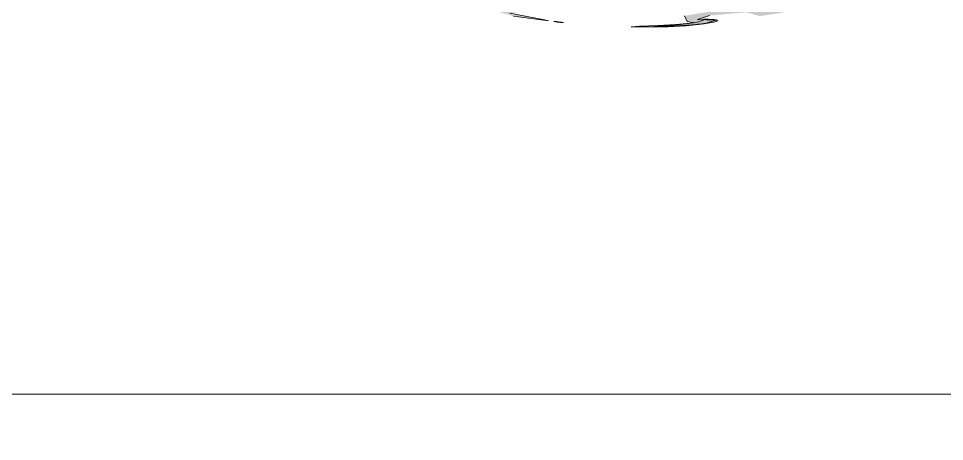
# Model space of a CAD drawing. Extents: x 0 to 1501, y 0 to 1747.
# Drawn here: x 91.23 to 117.27, y 1679.67 to 1691.56 of the extents above; entities that cross this region are included whole.
import ezdxf

# ---------------------------------------------------------------- set-up
doc = ezdxf.new("R2010")
doc.units = 0
doc.layers.get('0').update_dxf_attribs({"lineweight": 0})

msp = doc.modelspace()

# ---------------------------------------------------------------- hatches: boundary and pattern name
at = {"true_color": 0xa8a9ab}
h = msp.add_hatch(color=256, dxfattribs=at)
h.dxf.hatch_style = 1
h.paths.add_polyline_path([(102.525, 1693.006), (101.832, 1693.487), (100.995, 1694.027), (100.165, 1694.576), (99.327, 1695.111), (98.397, 1695.404), (97.515, 1695.194), (96.65, 1695.682), (95.887, 1696.32), (96.177, 1696.604), (96.644, 1696.829), (96.04, 1697.619), (95.375, 1698.36), (94.702, 1699.092), (94.103, 1699.886), (93.593, 1700.717), (93.182, 1701.622), (92.947, 1702.583), (93.615, 1703.231), (94.527, 1702.877), (95.501, 1702.689), (96.334, 1703.123), (96.385, 1704.1), (96.001, 1705.012), (95.373, 1705.781), (94.5, 1706.216), (93.618, 1705.808), (92.644, 1705.876), (92.042, 1706.625), (91.775, 1707.582), (91.739, 1708.574), (91.885, 1709.548), (91.927, 1710.519), (91.871, 1711.512), (91.799, 1712.505), (91.674, 1713.492), (91.426, 1714.453), (90.747, 1715.105), (89.896, 1714.632), (89.185, 1715.074), (89.107, 1716.057), (89.401, 1716.987), (90.323, 1716.935), (91.219, 1717.009), (91.668, 1717.88), (91.788, 1718.867), (91.805, 1719.862), (91.747, 1720.855), (92.183, 1721.372), (92.167, 1722.282), (92.177, 1723.275), (92.452, 1724.228), (92.896, 1725.086), (93.76, 1725.46), (94.74, 1725.365), (95.444, 1726.037), (95.708, 1726.982), (95.429, 1727.915), (94.591, 1728.371), (94.13, 1728.672), (94.451, 1729.611), (94.894, 1730.501), (95.363, 1731.379), (95.71, 1732.309), (95.467, 1733.193), (95.371, 1733.66), (96.309, 1733.831), (96.905, 1734.623), (97.348, 1735.513), (97.111, 1736.373), (96.419, 1735.916), (95.935, 1735.048), (95.163, 1734.647), (94.284, 1734.233), (93.727, 1733.418), (94.217, 1732.928), (94.897, 1733.135), (94.595, 1732.189), (94.148, 1731.301), (93.68, 1730.423), (93.523, 1729.82), (93.168, 1728.939), (93.444, 1728.054), (94.396, 1728.153), (94.818, 1727.397), (94.557, 1726.452), (93.695, 1726.065), (92.717, 1726.156), (91.968, 1725.52), (91.489, 1724.653), (91.231, 1723.693), (91.165, 1722.702), (91.265, 1721.713), (91.391, 1720.986), (91.412, 1720.003), (91.439, 1719.009), (91.332, 1718.022), (90.749, 1717.311), (89.831, 1717.654), (89.027, 1717.155), (88.81, 1716.19), (88.83, 1715.196), (89.248, 1714.307), (90.125, 1714.197), (90.959, 1714.563), (91.289, 1713.637), (91.417, 1712.651), (91.505, 1711.659), (91.549, 1710.665), (91.795, 1709.802), (91.389, 1708.999), (91.374, 1708.008), (91.564, 1707.033), (91.917, 1706.105), (92.641, 1705.453), (93.609, 1705.287), (94.48, 1705.715), (95.322, 1705.331), (95.839, 1704.488), (95.97, 1703.517), (95.164, 1703.126), (94.221, 1703.432), (93.275, 1703.659), (92.598, 1702.997), (92.693, 1702.02), (93.079, 1701.104), (93.64, 1700.328), (94.016, 1699.556), (94.669, 1698.806), (95.328, 1698.06), (95.977, 1697.305), (96.173, 1696.848), (95.239, 1696.948), (95.775, 1696.159), (96.574, 1695.568), (97.437, 1695.074), (98.387, 1694.847), (99.23, 1694.956), (100.048, 1694.389), (100.89, 1693.859), (101.739, 1693.34), (102.201, 1692.602), (103.093, 1692.185), (104.065, 1692.011), (105.055, 1691.979), (105.2, 1691.842), (104.213, 1691.904), (105.143, 1691.63), (106.129, 1691.497), (106.023, 1691.526), (105.045, 1691.709), (105.289, 1691.749), (105.921, 1691.875), (104.955, 1692.105), (103.963, 1692.155), (102.994, 1692.311), (102.525, 1693.006)])
at = {"true_color": 0xffffff}
h = msp.add_hatch(color=256, dxfattribs=at)
h.dxf.hatch_style = 1
h.paths.add_polyline_path([(121.944, 1694.948), (121.476, 1694.731), (121.01, 1694.511), (120.544, 1694.289), (120.08, 1694.064), (119.619, 1693.835), (119.163, 1693.594), (118.759, 1693.359), (118.279, 1693.172), (117.794, 1692.996), (117.829, 1693.136), (117.336, 1692.987), (116.844, 1692.832), (116.351, 1692.681), (115.856, 1692.537), (115.358, 1692.402), (114.859, 1692.271), (114.359, 1692.147), (113.855, 1692.037), (113.35, 1691.933), (112.844, 1691.832), (112.337, 1691.738), (112.008, 1691.852), (111.493, 1691.84), (110.979, 1691.792), (110.468, 1691.725), (109.96, 1691.638), (110.034, 1691.48), (110.231, 1691.44), (109.717, 1691.395), (109.203, 1691.367), (108.687, 1691.35), (108.453, 1691.333), (108.969, 1691.328), (109.485, 1691.332), (109.999, 1691.354), (110.512, 1691.413), (110.833, 1691.512), (110.318, 1691.533), (110.663, 1691.643), (111.176, 1691.692), (111.69, 1691.737), (112.077, 1691.631), (112.587, 1691.708), (113.094, 1691.801), (113.6, 1691.901), (114.105, 1692.008), (114.608, 1692.121), (115.109, 1692.244), (115.606, 1692.381), (116.1, 1692.528), (116.594, 1692.677), (117.086, 1692.83), (117.578, 1692.983), (117.439, 1692.832), (117.934, 1692.975), (118.414, 1693.164), (118.889, 1693.364), (119.361, 1693.573), (119.653, 1693.787), (120.118, 1694.01), (120.58, 1694.239), (121.045, 1694.462), (121.509, 1694.682), (121.944, 1694.948)])
h = msp.add_hatch(color=256, dxfattribs=at)
h.dxf.hatch_style = 1
h.paths.add_polyline_path([(106.368, 1691.465), (106.377, 1691.465), (106.385, 1691.464), (106.394, 1691.463), (106.403, 1691.462), (106.411, 1691.461), (106.42, 1691.46), (106.428, 1691.459), (106.437, 1691.459), (106.446, 1691.458), (106.454, 1691.457), (106.463, 1691.456), (106.472, 1691.455), (106.48, 1691.454), (106.489, 1691.453), (106.498, 1691.452), (106.506, 1691.452), (106.515, 1691.451), (106.523, 1691.45), (106.532, 1691.449), (106.541, 1691.448), (106.549, 1691.447), (106.558, 1691.446), (106.552, 1691.447), (106.544, 1691.448), (106.535, 1691.449), (106.527, 1691.45), (106.518, 1691.451), (106.509, 1691.452), (106.501, 1691.453), (106.492, 1691.455), (106.484, 1691.456), (106.475, 1691.457), (106.466, 1691.458), (106.458, 1691.459), (106.449, 1691.46), (106.44, 1691.461), (106.432, 1691.462), (106.423, 1691.463), (106.415, 1691.465), (106.406, 1691.466), (106.397, 1691.467), (106.389, 1691.468), (106.38, 1691.469), (106.372, 1691.47), (106.363, 1691.472), (106.354, 1691.473), (106.346, 1691.474), (106.337, 1691.475), (106.329, 1691.476), (106.32, 1691.477), (106.311, 1691.479), (106.303, 1691.48), (106.294, 1691.481), (106.286, 1691.482), (106.292, 1691.481), (106.3, 1691.479), (106.309, 1691.478), (106.317, 1691.476), (106.326, 1691.474), (106.334, 1691.473), (106.343, 1691.471), (106.351, 1691.469), (106.36, 1691.468), (106.368, 1691.465)])
at = {"true_color": 0x232323}
h = msp.add_hatch(color=256, dxfattribs=at)
h.dxf.hatch_style = 1
h.paths.add_polyline_path([(110.505, 1691.543), (110.465, 1691.506), (110.411, 1691.486), (110.356, 1691.471), (110.299, 1691.459), (110.242, 1691.448), (110.185, 1691.439), (110.128, 1691.43), (110.071, 1691.423), (110.013, 1691.416), (109.956, 1691.409), (109.898, 1691.404), (109.841, 1691.398), (109.783, 1691.393), (109.726, 1691.388), (109.668, 1691.384), (109.611, 1691.379), (109.553, 1691.376), (109.495, 1691.372), (109.438, 1691.368), (109.38, 1691.365), (109.322, 1691.362), (109.264, 1691.359), (109.207, 1691.356), (109.149, 1691.353), (109.091, 1691.351), (109.113, 1691.349), (109.17, 1691.348), (109.228, 1691.348), (109.286, 1691.348), (109.344, 1691.348), (109.401, 1691.349), (109.459, 1691.35), (109.517, 1691.351), (109.575, 1691.352), (109.633, 1691.354), (109.69, 1691.356), (109.748, 1691.358), (109.806, 1691.36), (109.863, 1691.363), (109.921, 1691.366), (109.979, 1691.37), (110.037, 1691.374), (110.094, 1691.378), (110.152, 1691.383), (110.209, 1691.388), (110.267, 1691.393), (110.324, 1691.399), (110.382, 1691.405), (110.439, 1691.411), (110.497, 1691.419), (110.554, 1691.426), (110.611, 1691.434), (110.668, 1691.443), (110.725, 1691.453), (110.782, 1691.463), (110.838, 1691.476), (110.892, 1691.497), (110.851, 1691.522), (110.794, 1691.53), (110.736, 1691.535), (110.678, 1691.538), (110.621, 1691.541), (110.563, 1691.542), (110.505, 1691.543)])

# ---------------------------------------------------------------- linework, layer by layer
at = {"true_color": 0xffffff}
for points in [[(0, 1747), (1280, 1747), (1280, 1681), (0, 1681), (0, 1747)], [(106.368, 1691.465), (106.377, 1691.465), (106.385, 1691.464), (106.394, 1691.463), (106.403, 1691.462), (106.411, 1691.461), (106.42, 1691.46), (106.428, 1691.459), (106.437, 1691.459), (106.446, 1691.458), (106.454, 1691.457), (106.463, 1691.456), (106.472, 1691.455), (106.48, 1691.454), (106.489, 1691.453), (106.498, 1691.452), (106.506, 1691.452), (106.515, 1691.451), (106.523, 1691.45), (106.532, 1691.449), (106.541, 1691.448), (106.549, 1691.447), (106.558, 1691.446), (106.552, 1691.447), (106.544, 1691.448), (106.535, 1691.449), (106.527, 1691.45), (106.518, 1691.451), (106.509, 1691.452), (106.501, 1691.453), (106.492, 1691.455), (106.484, 1691.456), (106.475, 1691.457), (106.466, 1691.458), (106.458, 1691.459), (106.449, 1691.46), (106.44, 1691.461), (106.432, 1691.462), (106.423, 1691.463), (106.415, 1691.465), (106.406, 1691.466), (106.397, 1691.467), (106.389, 1691.468), (106.38, 1691.469), (106.372, 1691.47), (106.363, 1691.472), (106.354, 1691.473), (106.346, 1691.474), (106.337, 1691.475), (106.329, 1691.476), (106.32, 1691.477), (106.311, 1691.479), (106.303, 1691.48), (106.294, 1691.481), (106.286, 1691.482), (106.292, 1691.481), (106.3, 1691.479), (106.309, 1691.478), (106.317, 1691.476), (106.326, 1691.474), (106.334, 1691.473), (106.343, 1691.471), (106.351, 1691.469), (106.36, 1691.468), (106.368, 1691.465), (106.368, 1691.465)], [(109.96, 1691.638), (110.034, 1691.48), (110.231, 1691.44), (109.717, 1691.395), (109.203, 1691.367), (108.687, 1691.35), (108.453, 1691.333), (108.969, 1691.328), (109.485, 1691.332), (109.999, 1691.354), (110.512, 1691.413), (110.833, 1691.512), (110.318, 1691.533), (110.663, 1691.643)], [(0, 1681), (1280, 1681), (1280, -0.031), (0, -0.031), (0, 1681)]]:
    msp.add_lwpolyline(points, dxfattribs=at)
at = {"true_color": 0xa8a9ab}
msp.add_lwpolyline([(105.143, 1691.63), (106.129, 1691.497), (106.023, 1691.526), (105.045, 1691.709)], dxfattribs=at)
at = {"true_color": 0x232323}
msp.add_lwpolyline([(110.505, 1691.543), (110.465, 1691.506), (110.411, 1691.486), (110.356, 1691.471), (110.299, 1691.459), (110.242, 1691.448), (110.185, 1691.439), (110.128, 1691.43), (110.071, 1691.423), (110.013, 1691.416), (109.956, 1691.409), (109.898, 1691.404), (109.841, 1691.398), (109.783, 1691.393), (109.726, 1691.388), (109.668, 1691.384), (109.611, 1691.379), (109.553, 1691.376), (109.495, 1691.372), (109.438, 1691.368), (109.38, 1691.365), (109.322, 1691.362), (109.264, 1691.359), (109.207, 1691.356), (109.149, 1691.353), (109.091, 1691.351), (109.113, 1691.349), (109.17, 1691.348), (109.228, 1691.348), (109.286, 1691.348), (109.344, 1691.348), (109.401, 1691.349), (109.459, 1691.35), (109.517, 1691.351), (109.575, 1691.352), (109.633, 1691.354), (109.69, 1691.356), (109.748, 1691.358), (109.806, 1691.36), (109.863, 1691.363), (109.921, 1691.366), (109.979, 1691.37), (110.037, 1691.374), (110.094, 1691.378), (110.152, 1691.383), (110.209, 1691.388), (110.267, 1691.393), (110.324, 1691.399), (110.382, 1691.405), (110.439, 1691.411), (110.497, 1691.419), (110.554, 1691.426), (110.611, 1691.434), (110.668, 1691.443), (110.725, 1691.453), (110.782, 1691.463), (110.838, 1691.476), (110.892, 1691.497), (110.851, 1691.522), (110.794, 1691.53), (110.736, 1691.535), (110.678, 1691.538), (110.621, 1691.541), (110.563, 1691.542), (110.505, 1691.543), (110.505, 1691.543)], dxfattribs=at)

doc.saveas('drawing.dxf')
